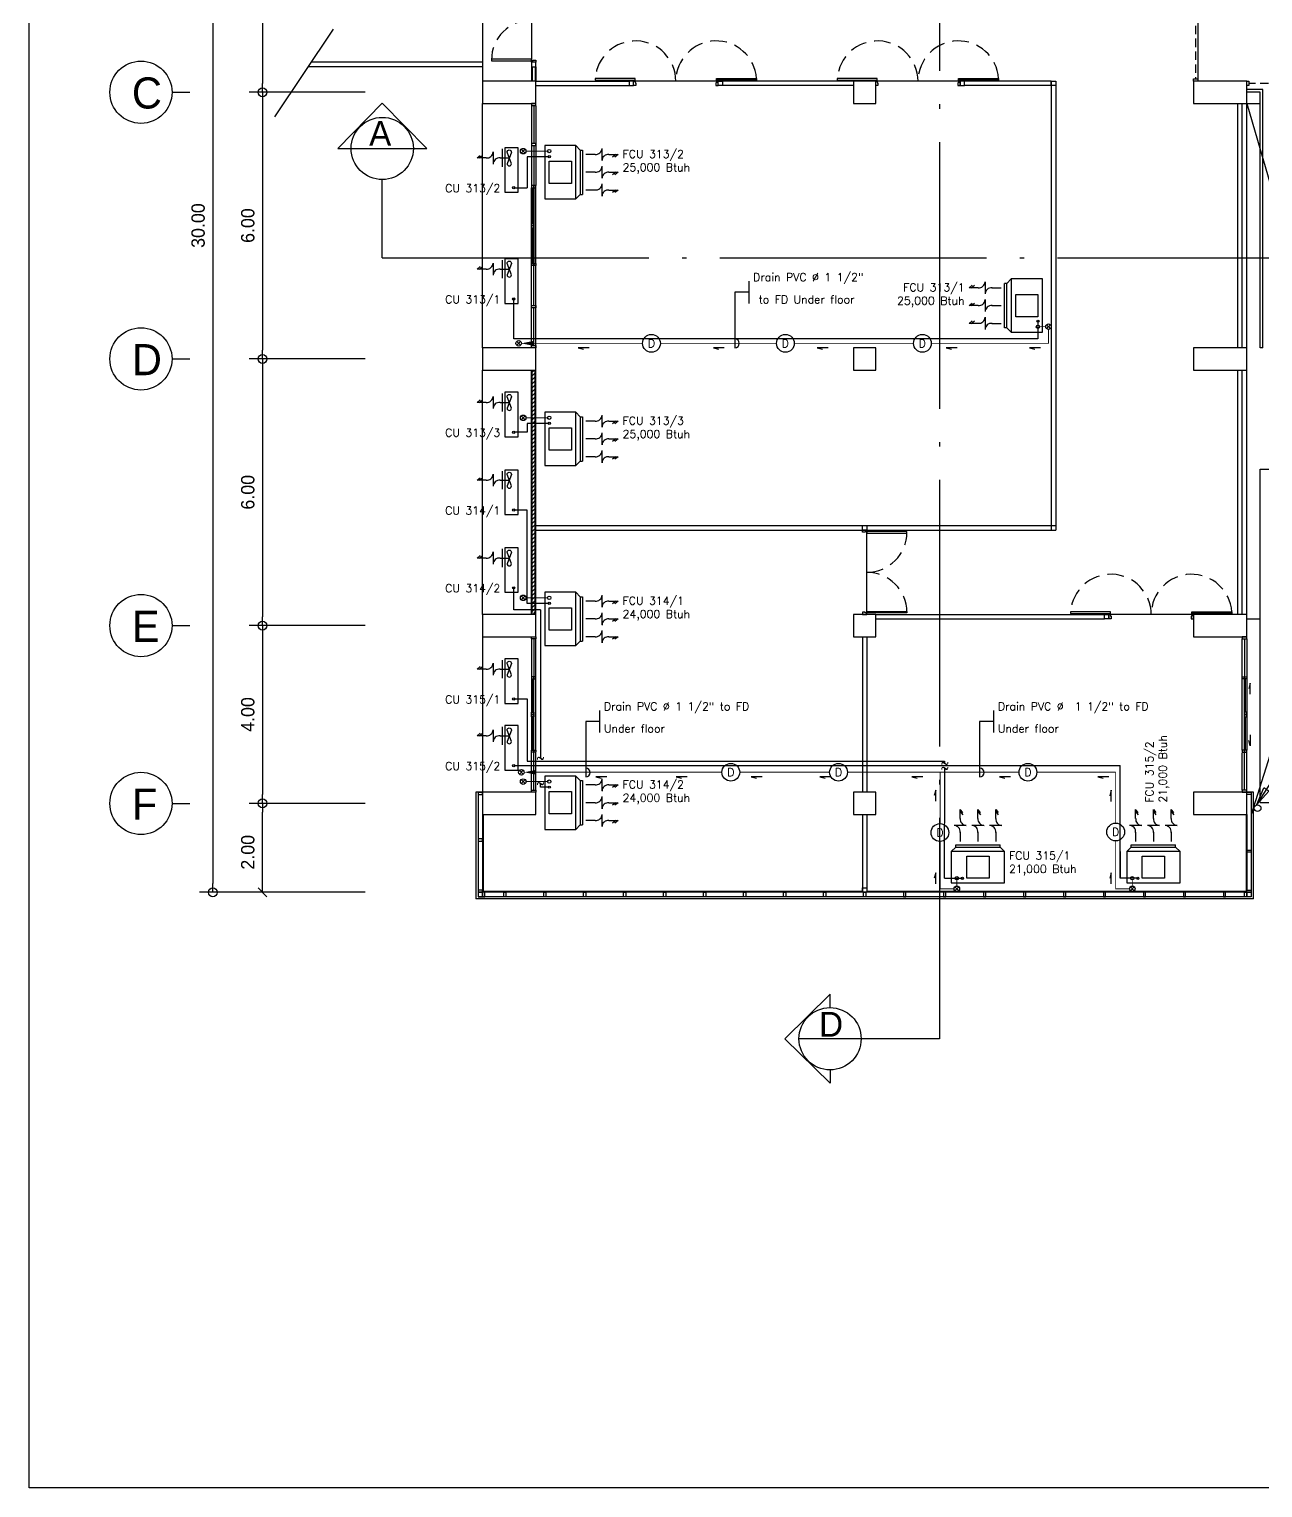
# Model space of a CAD drawing. Header units: millimetres. Extents: x -398 to 816, y -1 to 208.
# Drawn here: x 374.11 to 401.88, y 0 to 32.82 of the extents above; entities that cross this region are included whole.
import ezdxf
from ezdxf.enums import TextEntityAlignment as Align

# ---------------------------------------------------------------- set-up
doc = ezdxf.new("R2010")
doc.units = ezdxf.units.MM
for name, pattern in [('ACAD_ISO04W100', [30, 24, -3, 0, -3]), ('DASHED', [0.75, 0.5, -0.25]), ('HIDDEN', [9.525, 6.35, -3.175])]:
    doc.linetypes.add(name, pattern=pattern)
for name, color, linetype in [('AA_Column', 5, 'Continuous'), ('AA_Dim', 6, 'Continuous'), ('AA_Dim2', 6, 'Continuous'), ('AA_Door', 3, 'Continuous'), ('AA_FD', 6, 'Continuous'), ('AA_Floor', 31, 'Continuous'), ('AA_Hatch', 8, 'Continuous'), ('AA_Wall', 1, 'Continuous'), ('AA_Window', 4, 'Continuous'), ('AC DRAIN', 240, 'Continuous'), ('AC EXF', 171, 'Continuous'), ('AC FCU', 221, 'Continuous'), ('AC LINE', 171, 'Continuous')]:
    doc.layers.add(name, color=color, linetype=linetype)
doc.styles.add('ROMANC', font='vit-s.shx')
doc.styles.add('Romand', font='romand.shx')
doc.styles.add('Romans', font='romans.shx')
doc.styles.get("Standard").update_dxf_attribs({"font": 'vit-s.shx'})
doc.styles.add('style2', font='vit-s.shx', dxfattribs={"height": 3.2})
doc.dimstyles.new('Copy(2) of AR-AR-200g', dxfattribs={"dimscale": 2, "dimtxt": 0.18, "dimasz": 0.2, "dimexe": 0.1, "dimexo": 0.1, "dimgap": 0.1, "dimtad": 1, "dimzin": 2, "dimdsep": 46, "dimlunit": 6, "dimtxsty": 'ROMANC', "dimblk1": 'CLOSEDBLANK', "dimblk2": 'CLOSEDBLANK', "dimsah": 1, "dimcen": 0.2, "dimclrd": 8, "dimclre": 8, "dimclrt": 2, "dimadec": 0, "dimazin": 0, "dimtfac": 1, "dimtmove": 0, "dimatfit": 3, "dimldrblk": 'CLOSEDBLANK', "dimfxl": 0, "dimtolj": 1, "dimtzin": 0, "dimarcsym": 0})
doc.dimstyles.new('overall', dxfattribs={"dimtxt": 0.25, "dimasz": 0.15, "dimexe": 0.3, "dimexo": 0.3, "dimgap": 0.18, "dimtad": 1, "dimzin": 0, "dimdsep": 46, "dimtxsty": 'Standard', "dimblk": 'ORIGIN', "dimcen": 0.015, "dimclrd": 256, "dimclre": 256, "dimclrt": 2, "dimadec": 0, "dimazin": 0, "dimtfac": 1, "dimtofl": 0, "dimtmove": 0, "dimatfit": 3, "dimldrblk": 'OPEN90', "dimfxl": 0, "dimtolj": 1, "dimtzin": 0, "dimarcsym": 0})

# ---------------------------------------------------------------- blocks, each defined once
blk = doc.blocks.new('_ClosedBlank')
at = {"color": 0, "linetype": 'ByBlock', "lineweight": -2}
for p, q in [((-1, 0.167), (0, 0)), ((-1, 0.167), (-1, -0.167)), ((0, 0), (-1, -0.167))]:
    blk.add_line(p, q, dxfattribs=at)
blk = doc.blocks.new('AC')
at = {"layer": 'AC FCU', "color": 8}
for p, q in [((-0.4, 1.651), (-0.342, 1.578)), ((-0.4, 1.444), (-0.4, 1.651)), ((0, 1.444), (0, 1.651)), ((0, 1.651), (0.058, 1.578)), ((0.4, 1.651), (0.458, 1.578)), ((0.4, 1.444), (0.4, 1.651)), ((-0.4, 1.601), (-0.342, 1.528)), ((0, 1.601), (0.058, 1.528)), ((0.4, 1.601), (0.458, 1.528)), ((-0.264, 1.289), (-0.536, 1.289)), ((-0.4, 1.134), (-0.4, 0.926)), ((0.136, 1.289), (-0.136, 1.289)), ((0, 1.134), (0, 0.926)), ((0.536, 1.289), (0.264, 1.289)), ((0.4, 1.134), (0.4, 0.926))]:
    blk.add_line(p, q, dxfattribs=at)
at = {"layer": 'AC FCU'}
for p, q in [((-0.5, 0.8), (-0.6, 0.7)), ((-0.5, 0.8), (-0.5, 0.85)), ((-0.5, 0.85), (0.5, 0.85)), ((-0.5, 0.8), (0.5, 0.8)), ((0.5, 0.8), (0.5, 0.85)), ((0.5, 0.8), (0.6, 0.7))]:
    blk.add_line(p, q, dxfattribs=at)
blk.add_lwpolyline([(-0.6, 0), (0.6, 0), (0.6, 0.7), (-0.6, 0.7)], close=True, dxfattribs=at)
at = {"layer": 'AC FCU', "color": 8}
blk.add_lwpolyline([(-0.25, 0.1), (-0.25, 0.6), (0.25, 0.6), (0.25, 0.1)], close=True, dxfattribs=at)
at = {"layer": 'AC FCU'}
blk.add_circle((-0.35, 0.1), 0.025, dxfattribs=at)
at = {"layer": 'AC FCU', "color": 8}
for centre, start, end in [((-0.26, 1.429), 173.9498, 268.5513), ((0.14, 1.429), 173.9498, 268.5513), ((0.54, 1.429), 173.9498, 268.5513), ((-0.54, 1.148), 353.9498, 88.5513), ((-0.14, 1.148), 353.9498, 88.5513), ((0.26, 1.148), 353.9498, 88.5513)]:
    blk.add_arc(centre, 0.14, start, end, dxfattribs=at)
blk = doc.blocks.new('ACC1')
at = {"layer": 'AC FCU', "color": 8}
for p, q in [((-0.562, 0.407), (-0.562, 0.134)), ((-0.36, 0.474), (-0.36, 0.067)), ((-0.925, 0.27), (-0.852, 0.328)), ((-0.718, 0.27), (-0.925, 0.27)), ((-0.875, 0.27), (-0.802, 0.328)), ((-0.407, 0.27), (-0.2, 0.27))]:
    blk.add_line(p, q, dxfattribs=at)
at = {"layer": 'AC FCU'}
for p, q in [((0, 0.5), (-0.3, 0.5)), ((-0.3, 0.5), (-0.3, -0.5)), ((0, -0.5), (0, 0.5)), ((-0.3, -0.5), (0, -0.5))]:
    blk.add_line(p, q, dxfattribs=at)
blk.add_lwpolyline([(-0.25, 0.4, -1), (-0.15, 0.4), (-0.25, 0.141, 1), (-0.15, 0.141), (-0.25, 0.4)], format="xyb", dxfattribs=at)
blk.add_circle((-0.1, -0.4), 0.025, dxfattribs=at)
at = {"layer": 'AC FCU', "color": 8}
for centre, start, end in [((-0.703, 0.41), 263.9498, 358.5513), ((-0.422, 0.131), 83.9498, 178.5513)]:
    blk.add_arc(centre, 0.14, start, end, dxfattribs=at)
blk = doc.blocks.new('DOWN')
at = {"layer": 'AC DRAIN'}
for p, q in [((-0.044, -0.044), (0.044, 0.044)), ((0.044, -0.044), (-0.044, 0.044))]:
    blk.add_line(p, q, dxfattribs=at)
blk.add_circle((0, 0), 0.0625, dxfattribs=at)
blk = doc.blocks.new('POINT_Drain')
at = {"layer": 'Defpoints'}
blk.add_circle((0, 0), 0.2, dxfattribs=at)
at = {"layer": 'AC DRAIN', "insert": (0, 0), "char_height": 0.18, "width": 0.25231, "attachment_point": 5, "style": 'Romans'}
blk.add_mtext('D', dxfattribs=at)
blk = doc.blocks.new('_Origin')
at = {"layer": 'AA_Dim2', "color": 0, "lineweight": -2}
blk.add_line((0, 0), (-1, 0), dxfattribs=at)
blk.add_circle((0, 0), 0.5, dxfattribs=at)
blk = doc.blocks.new('*D151')
at = {"layer": 'AA_Dim', "color": 9, "lineweight": -2}
for p, q in [((381.675, 37.399), (379.062, 37.399)), ((379.362, 37.199), (379.362, 31.599)), ((381.675, 31.399), (379.062, 31.399))]:
    blk.add_line(p, q, dxfattribs=at)
at = {"layer": 'Defpoints', "color": 0}
for p in [(381.975, 37.399), (379.362, 31.399), (381.975, 31.399)]:
    blk.add_point(p, dxfattribs=at)
at = {"layer": 'AA_Dim', "color": 9, "lineweight": -2, "xscale": 0.2, "yscale": 0.2, "zscale": 0.2}
for p, rotation in [((379.362, 37.399), 90), ((379.362, 31.399), 270)]:
    blk.add_blockref('_Origin', p, dxfattribs=dict(at, rotation=rotation))
at = {"layer": 'AA_Dim', "color": 2, "insert": (379.032, 34.399), "char_height": 0.3, "attachment_point": 5, "rotation": 90}
blk.add_mtext('\\A1;6.00', dxfattribs=at)
blk = doc.blocks.new('_Open90')
at = {"layer": 'AA_Dim2', "color": 0, "lineweight": -2}
for p, q in [((0, 0), (-1, 0)), ((-0.5, 0.5), (0, 0)), ((0, 0), (-0.5, -0.5))]:
    blk.add_line(p, q, dxfattribs=at)
blk = doc.blocks.new('*D144')
at = {"layer": 'AA_Dim', "color": 9, "lineweight": -2}
for p, q in [((381.675, 19.399), (379.062, 19.399)), ((379.362, 19.199), (379.362, 15.599)), ((381.675, 15.399), (379.062, 15.399))]:
    blk.add_line(p, q, dxfattribs=at)
at = {"layer": 'Defpoints', "color": 0}
for p in [(381.975, 19.399), (379.362, 15.399), (381.975, 15.399)]:
    blk.add_point(p, dxfattribs=at)
at = {"layer": 'AA_Dim', "color": 9, "lineweight": -2, "xscale": 0.2, "yscale": 0.2, "zscale": 0.2}
for p, rotation in [((379.362, 19.399), 90), ((379.362, 15.399), 270)]:
    blk.add_blockref('_Origin', p, dxfattribs=dict(at, rotation=rotation))
at = {"layer": 'AA_Dim', "color": 2, "insert": (379.032, 17.399), "char_height": 0.3, "attachment_point": 5, "rotation": 90}
blk.add_mtext('\\A1;4.00', dxfattribs=at)
blk = doc.blocks.new('*D145')
at = {"layer": 'AA_Dim', "color": 9, "lineweight": -2}
for p, q in [((381.675, 25.399), (379.062, 25.399)), ((379.362, 25.199), (379.362, 19.599)), ((381.675, 19.399), (379.062, 19.399))]:
    blk.add_line(p, q, dxfattribs=at)
at = {"layer": 'Defpoints', "color": 0}
for p in [(381.975, 25.399), (379.362, 19.399), (381.975, 19.399)]:
    blk.add_point(p, dxfattribs=at)
at = {"layer": 'AA_Dim', "color": 9, "lineweight": -2, "xscale": 0.2, "yscale": 0.2, "zscale": 0.2}
for p, rotation in [((379.362, 25.399), 90), ((379.362, 19.399), 270)]:
    blk.add_blockref('_Origin', p, dxfattribs=dict(at, rotation=rotation))
at = {"layer": 'AA_Dim', "color": 2, "insert": (379.032, 22.399), "char_height": 0.3, "attachment_point": 5, "rotation": 90}
blk.add_mtext('\\A1;6.00', dxfattribs=at)
blk = doc.blocks.new('_Oblique')
at = {"color": 0, "linetype": 'ByBlock', "lineweight": -2}
blk.add_line((-0.5, -0.5), (0.5, 0.5), dxfattribs=at)
blk = doc.blocks.new('*D146')
at = {"layer": 'AA_Dim', "color": 9, "lineweight": -2}
for p, q in [((381.675, 15.399), (379.062, 15.399)), ((379.362, 13.399), (379.362, 15.199)), ((381.675, 13.399), (379.062, 13.399))]:
    blk.add_line(p, q, dxfattribs=at)
at = {"layer": 'Defpoints', "color": 0}
for p in [(379.362, 15.399), (381.975, 15.399), (381.975, 13.399)]:
    blk.add_point(p, dxfattribs=at)
at = {"layer": 'AA_Dim', "color": 9, "lineweight": -2, "xscale": 0.2, "yscale": 0.2, "zscale": 0.2}
for name, p, rotation in [('_Origin', (379.362, 15.399), 90), ('_Oblique', (379.362, 13.399), 270)]:
    blk.add_blockref(name, p, dxfattribs=dict(at, rotation=rotation))
at = {"layer": 'AA_Dim', "color": 2, "insert": (379.032, 14.299), "char_height": 0.3, "attachment_point": 5, "rotation": 90}
blk.add_mtext('\\A1;2.00', dxfattribs=at)
blk = doc.blocks.new('*D147')
at = {"layer": 'AA_Dim', "color": 9, "lineweight": -2}
for p, q in [((381.675, 31.399), (379.062, 31.399)), ((379.362, 31.199), (379.362, 25.599)), ((381.675, 25.399), (379.062, 25.399))]:
    blk.add_line(p, q, dxfattribs=at)
at = {"layer": 'Defpoints', "color": 0}
for p in [(381.975, 31.399), (379.362, 25.399), (381.975, 25.399)]:
    blk.add_point(p, dxfattribs=at)
at = {"layer": 'AA_Dim', "color": 9, "lineweight": -2, "xscale": 0.2, "yscale": 0.2, "zscale": 0.2}
for p, rotation in [((379.362, 31.399), 90), ((379.362, 25.399), 270)]:
    blk.add_blockref('_Origin', p, dxfattribs=dict(at, rotation=rotation))
at = {"layer": 'AA_Dim', "color": 2, "insert": (379.032, 28.399), "char_height": 0.3, "attachment_point": 5, "rotation": 90}
blk.add_mtext('\\A1;6.00', dxfattribs=at)
blk = doc.blocks.new('*D148')
at = {"layer": 'AA_Dim', "color": 9, "lineweight": -2}
for p, q in [((381.675, 43.399), (377.944, 43.399)), ((378.244, 43.199), (378.244, 13.599)), ((381.675, 13.399), (377.944, 13.399))]:
    blk.add_line(p, q, dxfattribs=at)
at = {"layer": 'Defpoints', "color": 0}
for p in [(381.975, 43.399), (378.244, 13.399), (381.975, 13.399)]:
    blk.add_point(p, dxfattribs=at)
at = {"layer": 'AA_Dim', "color": 9, "lineweight": -2, "xscale": 0.2, "yscale": 0.2, "zscale": 0.2}
for p, rotation in [((378.244, 43.399), 90), ((378.244, 13.399), 270)]:
    blk.add_blockref('_Origin', p, dxfattribs=dict(at, rotation=rotation))
at = {"layer": 'AA_Dim', "color": 2, "insert": (377.914, 28.399), "char_height": 0.3, "attachment_point": 5, "rotation": 90}
blk.add_mtext('\\A1;30.00', dxfattribs=at)

msp = doc.modelspace()

# ---------------------------------------------------------------- hatches: boundary and pattern name
at = {"layer": 'AA_Hatch'}
h = msp.add_hatch(dxfattribs=at)
h.set_pattern_fill('ANSI31', color=9, scale=0.02, style=0)
h.set_pattern_definition([(45, (-498.769, -475.90679), (-0.0449012806, 0.0449012806), [])])
h.paths.add_polyline_path([(385.501, 25.149), (385.431, 25.149), (385.431, 19.649), (385.501, 19.649)])

# ---------------------------------------------------------------- linework, layer by layer
at = {"layer": 'AA_Column', "color": 9}
for points in [[(384.316, 31.649), (384.316, 31.149), (385.516, 31.149), (385.516, 31.649)], [(392.666, 31.149), (393.166, 31.149), (393.166, 31.649), (392.666, 31.649)], [(400.316, 31.649), (400.316, 31.149), (401.516, 31.149), (401.516, 31.649)], [(384.316, 25.649), (384.316, 25.149), (385.516, 25.149), (385.516, 25.649)], [(392.666, 25.149), (393.166, 25.149), (393.166, 25.649), (392.666, 25.649)], [(400.316, 25.649), (400.316, 25.149), (401.516, 25.149), (401.516, 25.649)], [(384.316, 19.649), (384.316, 19.149), (385.516, 19.149), (385.516, 19.649)], [(392.666, 19.149), (393.166, 19.149), (393.166, 19.649), (392.666, 19.649)], [(400.316, 19.649), (400.316, 19.149), (401.516, 19.149), (401.516, 19.649)], [(384.316, 15.649), (384.316, 15.149), (385.516, 15.149), (385.516, 15.649)], [(392.666, 15.149), (393.166, 15.149), (393.166, 15.649), (392.666, 15.649)], [(400.316, 15.649), (400.316, 15.149), (401.516, 15.149), (401.516, 15.649)]]:
    msp.add_lwpolyline(points, close=True, dxfattribs=at)
at = {"layer": 'AA_Dim', "color": 1}
for points in [[(377.326, 31.399), (377.724, 31.399)], [(377.326, 25.399), (377.724, 25.399)], [(377.326, 19.399), (377.724, 19.399)], [(377.326, 15.399), (377.724, 15.399)]]:
    msp.add_lwpolyline(points, dxfattribs=at)
for centre in [(376.626, 31.399), (376.626, 25.399), (376.626, 19.399), (376.626, 15.399)]:
    msp.add_circle(centre, 0.7, dxfattribs=at)
at = {"layer": 'AA_Door', "color": 9, "linetype": 'HIDDEN', "ltscale": 0.03}
for p, q in [((400.366, 34.349), (400.366, 31.699)), ((404.041, 31.599), (401.566, 31.599))]:
    msp.add_line(p, q, dxfattribs=at)
at = {"layer": 'AA_Door', "color": 9}
for p, q in [((401.879, 31.461), (401.516, 31.461)), ((401.816, 31.399), (401.516, 31.399))]:
    msp.add_line(p, q, dxfattribs=at)
for points in [[(385.416, 32.144), (384.516, 32.144), (384.516, 32.109), (385.416, 32.109)], [(387.751, 31.709), (386.851, 31.709), (386.851, 31.674), (387.751, 31.674)], [(389.581, 31.709), (390.481, 31.709), (390.481, 31.674), (389.581, 31.674)], [(393.201, 31.709), (392.301, 31.709), (392.301, 31.674), (393.201, 31.674)], [(395.031, 31.709), (395.931, 31.709), (395.931, 31.674), (395.031, 31.674)], [(400.316, 31.649), (400.316, 31.699), (400.416, 31.699), (400.416, 31.649)], [(392.966, 21.479), (393.866, 21.479), (393.866, 21.514), (392.966, 21.514)], [(392.966, 19.719), (393.866, 19.719), (393.866, 19.684), (392.966, 19.684)], [(398.451, 19.709), (397.551, 19.709), (397.551, 19.674), (398.451, 19.674)], [(400.281, 19.709), (401.181, 19.709), (401.181, 19.674), (400.281, 19.674)]]:
    msp.add_lwpolyline(points, close=True, dxfattribs=at)
for points in [[(385.516, 32.074), (385.416, 32.074), (385.416, 32.109), (385.451, 32.109), (385.451, 32.124), (385.516, 32.124), (385.516, 32.074)], [(387.716, 31.549), (387.716, 31.649), (387.751, 31.649), (387.751, 31.614), (387.766, 31.614), (387.766, 31.549), (387.716, 31.549)], [(389.616, 31.549), (389.616, 31.649), (389.581, 31.649), (389.581, 31.614), (389.566, 31.614), (389.566, 31.549), (389.616, 31.549)], [(393.166, 31.549), (393.166, 31.649), (393.201, 31.649), (393.201, 31.614), (393.216, 31.614), (393.216, 31.549), (393.166, 31.549)], [(395.066, 31.549), (395.066, 31.649), (395.031, 31.649), (395.031, 31.614), (395.016, 31.614), (395.016, 31.549), (395.066, 31.549)], [(392.866, 21.549), (392.966, 21.549), (392.966, 21.514), (392.931, 21.514), (392.931, 21.499), (392.866, 21.499), (392.866, 21.549)], [(392.866, 19.649), (392.966, 19.649), (392.966, 19.684), (392.931, 19.684), (392.931, 19.699), (392.866, 19.699), (392.866, 19.649)], [(398.416, 19.549), (398.416, 19.649), (398.451, 19.649), (398.451, 19.614), (398.466, 19.614), (398.466, 19.549), (398.416, 19.549)], [(400.316, 19.549), (400.316, 19.649), (400.281, 19.649), (400.281, 19.614), (400.266, 19.614), (400.266, 19.549), (400.316, 19.549)]]:
    msp.add_lwpolyline(points, dxfattribs=at)
at = {"layer": 'AA_Door', "color": 9, "linetype": 'DASHED', "ltscale": 0.75}
for centre, radius, start, end in [((385.418, 32.122), 0.902, 90.1103, 179.8915), ((387.758, 31.644), 0.909, 0.2912, 175.9239), ((389.575, 31.644), 0.909, 4.0761, 179.7088), ((393.208, 31.644), 0.909, 0.2912, 175.9239), ((395.025, 31.644), 0.909, 4.0761, 179.7088), ((392.965, 21.501), 0.902, 270.1103, 359.8915), ((392.965, 19.697), 0.902, 0.1085, 89.8915), ((398.458, 19.644), 0.909, 0.2912, 175.9239), ((400.275, 19.644), 0.909, 4.0761, 179.7088)]:
    msp.add_arc(centre, radius, start, end, dxfattribs=at)
at = {"layer": 'AA_FD', "color": 6}
msp.add_circle((401.761, 15.292), 0.075, dxfattribs=at)
at = {"layer": 'AA_Floor', "color": 9}
for p, q in [((384.316, 37.149), (384.316, 31.649)), ((400.416, 34.349), (400.416, 31.699)), ((385.416, 33.974), (385.416, 32.074)), ((389.616, 31.649), (387.716, 31.649)), ((395.066, 31.649), (393.166, 31.649)), ((384.316, 25.649), (384.316, 31.149)), ((401.516, 25.649), (401.516, 31.149)), ((401.516, 31.149), (401.816, 31.149)), ((401.516, 31.149), (406.166, 15.149)), ((406.666, 31.149), (401.616, 15.149)), ((384.316, 19.649), (384.316, 25.149)), ((401.516, 19.649), (401.516, 25.149)), ((401.816, 22.919), (404.316, 22.919)), ((401.816, 15.419), (401.816, 22.919)), ((392.966, 19.649), (392.966, 21.539)), ((400.316, 19.649), (398.416, 19.649)), ((401.516, 19.549), (401.816, 19.549)), ((384.316, 19.149), (384.316, 15.649)), ((401.816, 15.419), (404.316, 15.419))]:
    msp.add_line(p, q, dxfattribs=at)
at = {"layer": 'AA_Hatch', "color": 9}
for p, q in [((387.751, 31.649), (387.751, 31.674)), ((389.581, 31.649), (389.581, 31.674)), ((393.201, 31.649), (393.201, 31.674)), ((395.031, 31.649), (395.031, 31.674)), ((398.451, 19.649), (398.451, 19.674)), ((400.281, 19.649), (400.281, 19.674))]:
    msp.add_line(p, q, dxfattribs=at)
at = {"layer": 'AA_Wall', "color": 9}
for p, q in [((379.638, 30.844), (380.962, 32.818)), ((384.316, 31.974), (380.396, 31.974)), ((384.316, 32.074), (380.463, 32.074)), ((385.416, 31.974), (385.416, 31.649)), ((385.431, 31.974), (385.431, 31.649)), ((385.501, 31.974), (385.501, 31.649)), ((385.516, 31.974), (385.516, 31.649)), ((385.516, 31.649), (387.616, 31.649)), ((385.516, 31.549), (387.616, 31.549)), ((392.666, 31.649), (389.716, 31.649)), ((392.666, 31.549), (389.716, 31.549)), ((397.116, 31.649), (395.166, 31.649)), ((397.116, 31.549), (395.166, 31.549)), ((397.116, 31.649), (397.116, 21.549)), ((397.216, 31.649), (397.216, 21.549)), ((401.816, 25.649), (401.816, 31.399)), ((401.879, 25.649), (401.879, 31.461)), ((401.316, 25.649), (401.316, 31.149)), ((401.416, 25.649), (401.416, 31.149)), ((401.879, 25.649), (401.816, 25.649)), ((385.416, 19.649), (385.416, 25.149)), ((385.431, 19.649), (385.431, 25.149)), ((385.501, 19.649), (385.501, 25.149)), ((385.516, 19.649), (385.516, 25.149)), ((401.316, 19.649), (401.316, 25.149)), ((401.416, 19.649), (401.416, 25.149)), ((385.516, 21.649), (397.216, 21.649)), ((385.516, 21.549), (397.216, 21.549)), ((393.166, 19.649), (398.316, 19.649)), ((393.166, 19.549), (398.316, 19.549)), ((392.866, 19.149), (392.866, 15.649)), ((392.966, 19.149), (392.966, 15.649)), ((384.216, 15.649), (384.166, 15.649)), ((384.166, 15.649), (384.166, 13.249)), ((384.216, 15.649), (384.316, 15.649)), ((384.216, 15.649), (384.216, 13.399)), ((401.616, 15.649), (401.516, 15.649)), ((401.666, 15.649), (401.616, 15.649)), ((401.616, 15.649), (401.616, 13.399)), ((401.666, 13.249), (401.666, 15.649)), ((384.316, 15.149), (384.316, 13.399)), ((384.331, 15.149), (384.331, 13.414)), ((392.866, 15.149), (392.866, 13.399)), ((392.966, 15.149), (392.966, 13.399)), ((401.501, 15.149), (401.501, 13.414)), ((401.516, 15.149), (401.516, 13.449)), ((401.666, 13.249), (384.166, 13.249)), ((401.516, 13.299), (384.216, 13.299)), ((401.466, 13.399), (384.316, 13.399)), ((392.866, 13.414), (384.331, 13.414)), ((401.501, 13.414), (392.966, 13.414))]:
    msp.add_line(p, q, dxfattribs=at)
for points in [[(385.416, 32.074), (385.416, 31.974), (385.516, 31.974), (385.516, 32.074)], [(387.716, 31.649), (387.616, 31.649), (387.616, 31.549), (387.716, 31.549)], [(389.616, 31.649), (389.716, 31.649), (389.716, 31.549), (389.616, 31.549)], [(395.166, 31.649), (395.066, 31.649), (395.066, 31.549), (395.166, 31.549)], [(397.116, 31.649), (397.216, 31.649), (397.216, 31.549), (397.116, 31.549)], [(401.516, 31.649), (401.566, 31.649), (401.566, 31.549), (401.516, 31.549)], [(385.416, 31.149), (385.416, 31.099), (385.516, 31.099), (385.516, 31.149)], [(385.416, 25.649), (385.416, 25.699), (385.516, 25.699), (385.516, 25.649)], [(392.866, 21.649), (392.966, 21.649), (392.966, 21.549), (392.866, 21.549)], [(398.316, 19.649), (398.416, 19.649), (398.416, 19.549), (398.316, 19.549)], [(384.316, 15.599), (384.316, 15.649), (384.216, 15.649), (384.216, 15.599)], [(401.516, 15.599), (401.516, 15.649), (401.616, 15.649), (401.616, 15.599)], [(384.316, 14.549), (384.316, 14.599), (384.216, 14.599), (384.216, 14.549)], [(401.516, 14.299), (401.516, 14.349), (401.616, 14.349), (401.616, 14.299)], [(392.866, 13.499), (392.966, 13.499), (392.966, 13.399), (392.866, 13.399)], [(384.316, 13.399), (384.316, 13.449), (384.216, 13.449), (384.216, 13.399)], [(384.216, 13.299), (384.316, 13.299), (384.316, 13.399), (384.216, 13.399)], [(384.366, 13.399), (384.316, 13.399), (384.316, 13.299), (384.366, 13.299)], [(384.791, 13.399), (384.841, 13.399), (384.841, 13.299), (384.791, 13.299)], [(385.691, 13.399), (385.741, 13.399), (385.741, 13.299), (385.691, 13.299)], [(386.591, 13.399), (386.641, 13.399), (386.641, 13.299), (386.591, 13.299)], [(387.491, 13.399), (387.541, 13.399), (387.541, 13.299), (387.491, 13.299)], [(388.391, 13.399), (388.441, 13.399), (388.441, 13.299), (388.391, 13.299)], [(389.291, 13.399), (389.341, 13.399), (389.341, 13.299), (389.291, 13.299)], [(390.191, 13.399), (390.241, 13.399), (390.241, 13.299), (390.191, 13.299)], [(391.091, 13.399), (391.141, 13.399), (391.141, 13.299), (391.091, 13.299)], [(391.991, 13.399), (392.041, 13.399), (392.041, 13.299), (391.991, 13.299)], [(392.891, 13.399), (392.941, 13.399), (392.941, 13.299), (392.891, 13.299)], [(393.841, 13.399), (393.791, 13.399), (393.791, 13.299), (393.841, 13.299)], [(394.741, 13.399), (394.691, 13.399), (394.691, 13.299), (394.741, 13.299)], [(395.641, 13.399), (395.591, 13.399), (395.591, 13.299), (395.641, 13.299)], [(396.541, 13.399), (396.491, 13.399), (396.491, 13.299), (396.541, 13.299)], [(397.441, 13.399), (397.391, 13.399), (397.391, 13.299), (397.441, 13.299)], [(398.341, 13.399), (398.291, 13.399), (398.291, 13.299), (398.341, 13.299)], [(399.241, 13.399), (399.191, 13.399), (399.191, 13.299), (399.241, 13.299)], [(400.141, 13.399), (400.091, 13.399), (400.091, 13.299), (400.141, 13.299)], [(401.041, 13.399), (400.991, 13.399), (400.991, 13.299), (401.041, 13.299)], [(401.466, 13.399), (401.516, 13.399), (401.516, 13.299), (401.466, 13.299)], [(401.516, 13.399), (401.516, 13.449), (401.616, 13.449), (401.616, 13.399)], [(401.616, 13.299), (401.516, 13.299), (401.516, 13.399), (401.616, 13.399)]]:
    msp.add_lwpolyline(points, close=True, dxfattribs=at)
at = {"layer": 'AA_Window', "color": 9}
for p, q in [((385.416, 31.094), (385.416, 29.299)), ((385.466, 31.094), (385.466, 30.249)), ((385.516, 31.094), (385.516, 29.299)), ((385.466, 30.199), (385.466, 29.299)), ((385.416, 27.549), (385.416, 29.249)), ((385.441, 29.249), (385.441, 28.449)), ((385.466, 29.249), (385.466, 28.424)), ((385.516, 27.549), (385.516, 29.249)), ((385.416, 28.399), (385.466, 28.399)), ((385.441, 28.349), (385.441, 27.549)), ((385.466, 28.424), (385.466, 27.549)), ((385.416, 25.649), (385.416, 27.499)), ((385.466, 26.599), (385.466, 27.499)), ((385.516, 25.649), (385.516, 27.499)), ((385.466, 25.699), (385.466, 26.549)), ((385.416, 19.099), (385.416, 18.249)), ((385.466, 19.099), (385.466, 18.249)), ((385.516, 18.249), (385.516, 19.099)), ((401.416, 18.249), (401.416, 19.099)), ((401.466, 19.099), (401.466, 18.249)), ((401.516, 19.099), (401.516, 18.249)), ((385.416, 18.199), (385.416, 16.599)), ((385.441, 17.449), (385.441, 18.199)), ((385.466, 17.374), (385.466, 18.199)), ((385.516, 16.599), (385.516, 18.199)), ((401.416, 16.599), (401.416, 18.199)), ((401.466, 17.374), (401.466, 18.199)), ((401.491, 17.449), (401.491, 18.199)), ((401.516, 18.199), (401.516, 16.599)), ((401.597, 18.106), (401.565, 17.985)), ((401.597, 17.858), (401.597, 18.106)), ((385.416, 17.399), (385.466, 17.399)), ((401.516, 17.399), (401.466, 17.399)), ((385.441, 16.599), (385.441, 17.349)), ((385.466, 16.599), (385.466, 17.374)), ((401.466, 16.599), (401.466, 17.374)), ((401.491, 16.599), (401.491, 17.349)), ((401.597, 16.692), (401.565, 16.813)), ((401.597, 16.94), (401.597, 16.692)), ((385.416, 15.699), (385.416, 16.549)), ((385.466, 15.699), (385.466, 16.549)), ((385.516, 15.699), (385.516, 16.536)), ((401.416, 15.699), (401.416, 16.536)), ((401.466, 15.699), (401.466, 16.549)), ((401.516, 15.699), (401.516, 16.549))]:
    msp.add_line(p, q, dxfattribs=at)
for points in [[(385.516, 30.249), (385.416, 30.249), (385.416, 30.199), (385.516, 30.199)], [(385.466, 29.299), (385.416, 29.299), (385.416, 29.249), (385.466, 29.249)], [(385.516, 29.299), (385.466, 29.299), (385.466, 29.249), (385.516, 29.249)], [(385.466, 28.449), (385.416, 28.449), (385.416, 28.399), (385.466, 28.399)], [(385.466, 28.399), (385.416, 28.399), (385.416, 28.349), (385.466, 28.349)], [(385.466, 27.499), (385.416, 27.499), (385.416, 27.549), (385.466, 27.549)], [(385.516, 27.499), (385.466, 27.499), (385.466, 27.549), (385.516, 27.549)], [(385.516, 26.549), (385.416, 26.549), (385.416, 26.599), (385.516, 26.599)], [(385.516, 19.099), (385.416, 19.099), (385.416, 19.149), (385.516, 19.149)], [(401.416, 19.099), (401.516, 19.099), (401.516, 19.149), (401.416, 19.149)], [(385.466, 18.249), (385.416, 18.249), (385.416, 18.199), (385.466, 18.199)], [(385.516, 18.249), (385.466, 18.249), (385.466, 18.199), (385.516, 18.199)], [(401.416, 18.249), (401.466, 18.249), (401.466, 18.199), (401.416, 18.199)], [(401.466, 18.249), (401.516, 18.249), (401.516, 18.199), (401.466, 18.199)], [(385.466, 17.399), (385.416, 17.399), (385.416, 17.449), (385.466, 17.449)], [(385.466, 17.349), (385.416, 17.349), (385.416, 17.399), (385.466, 17.399)], [(401.466, 17.399), (401.516, 17.399), (401.516, 17.449), (401.466, 17.449)], [(401.466, 17.349), (401.516, 17.349), (401.516, 17.399), (401.466, 17.399)], [(385.466, 16.549), (385.416, 16.549), (385.416, 16.599), (385.466, 16.599)], [(385.516, 16.549), (385.466, 16.549), (385.466, 16.599), (385.516, 16.599)], [(401.416, 16.549), (401.466, 16.549), (401.466, 16.599), (401.416, 16.599)], [(401.466, 16.549), (401.516, 16.549), (401.516, 16.599), (401.466, 16.599)], [(385.516, 15.649), (385.416, 15.649), (385.416, 15.699), (385.516, 15.699)], [(401.416, 15.649), (401.516, 15.649), (401.516, 15.699), (401.416, 15.699)]]:
    msp.add_lwpolyline(points, close=True, dxfattribs=at)
at = {"layer": 'AC DRAIN', "color": 2}
for p, q in [((390.306, 27.148), (390.306, 26.648)), ((390.306, 26.898), (389.995, 26.898)), ((389.995, 26.898), (389.995, 25.649)), ((386.948, 17.492), (386.948, 16.992)), ((395.815, 17.492), (395.815, 16.992)), ((386.948, 17.242), (386.637, 17.242)), ((386.637, 17.242), (386.637, 15.993)), ((395.815, 17.242), (395.504, 17.242)), ((395.504, 17.242), (395.504, 15.993))]:
    msp.add_line(p, q, dxfattribs=at)
at = {"layer": 'AC DRAIN', "color": 1}
for p, q in [((386.713, 25.649), (386.465, 25.649)), ((386.465, 25.649), (386.586, 25.617)), ((389.757, 25.649), (389.51, 25.649)), ((389.51, 25.649), (389.63, 25.617)), ((392.094, 25.649), (391.846, 25.649)), ((391.846, 25.649), (391.967, 25.617)), ((394.999, 25.649), (394.752, 25.649)), ((394.752, 25.649), (394.872, 25.617)), ((396.876, 25.649), (396.628, 25.649)), ((396.628, 25.649), (396.749, 25.617)), ((387.113, 15.999), (386.865, 15.999)), ((386.865, 15.999), (386.986, 15.967)), ((388.921, 15.999), (388.673, 15.999)), ((388.673, 15.999), (388.794, 15.967)), ((390.61, 15.999), (390.363, 15.999)), ((390.363, 15.999), (390.483, 15.967)), ((392.153, 15.999), (391.905, 15.999)), ((391.905, 15.999), (392.026, 15.967)), ((394.224, 15.999), (393.976, 15.999)), ((393.976, 15.999), (394.097, 15.967)), ((396.201, 15.999), (395.953, 15.999)), ((395.953, 15.999), (396.074, 15.967)), ((398.415, 15.999), (398.167, 15.999)), ((398.167, 15.999), (398.288, 15.967)), ((394.516, 15.693), (394.484, 15.573)), ((394.516, 15.446), (394.516, 15.693)), ((398.466, 15.693), (398.434, 15.572)), ((398.466, 15.445), (398.466, 15.693)), ((394.516, 13.839), (394.484, 13.719)), ((394.516, 13.592), (394.516, 13.839)), ((398.466, 13.839), (398.434, 13.718)), ((398.466, 13.591), (398.466, 13.839))]:
    msp.add_line(p, q, dxfattribs=at)
at = {"layer": 'AC DRAIN', "const_width": 0.02}
for points in [[(385.779, 30.074), (385.291, 30.074)], [(396.854, 26.124), (396.991, 26.124)], [(385.779, 24.074), (385.291, 24.074)], [(385.779, 20.024), (385.291, 20.024)], [(385.779, 15.889), (385.291, 15.889)], [(394.991, 13.676), (394.991, 13.539)], [(398.941, 13.676), (398.941, 13.539)]]:
    msp.add_lwpolyline(points, dxfattribs=at)
at = {"layer": 'AC DRAIN', "linetype": 'DASHED', "const_width": 0.02}
for points in [[(397.054, 26.061), (397.054, 25.749), (394.416, 25.749)], [(385.461, 25.749), (387.917, 25.749)], [(390.932, 25.749), (388.317, 25.749)], [(394.016, 25.749), (391.332, 25.749)], [(389.703, 16.099), (385.516, 16.099)], [(392.128, 16.099), (390.103, 16.099)], [(394.616, 16.099), (392.528, 16.099)], [(394.616, 14.943), (394.616, 16.099)], [(396.391, 16.099), (394.616, 16.099)], [(398.566, 16.099), (396.791, 16.099)], [(398.566, 14.956), (398.566, 16.099)], [(394.929, 13.476), (394.616, 13.476), (394.616, 14.543)], [(398.879, 13.476), (398.566, 13.476), (398.566, 14.556)]]:
    msp.add_lwpolyline(points, dxfattribs=at)
at = {"layer": 'AC DRAIN'}
for centre in [(385.816, 30.074), (396.816, 26.124), (385.816, 24.074), (385.816, 20.024), (385.816, 15.889), (394.991, 13.714), (398.941, 13.714)]:
    msp.add_circle(centre, 0.0375, dxfattribs=at)
at = {"layer": 'AC DRAIN', "color": 2}
for centre in [(389.995, 25.749), (386.637, 16.093), (395.504, 16.093)]:
    msp.add_arc(centre, 0.1, 270, 90, dxfattribs=at)
at = {"layer": 'AC DRAIN'}
for points in [[(385.461, 25.694), (385.191, 25.749), (385.461, 25.804)], [(385.522, 16.044), (385.252, 16.099), (385.522, 16.154)]]:
    msp.add_solid(points, dxfattribs=at)
at = {"layer": 'AC FCU', "color": 5, "linetype": 'ACAD_ISO04W100', "ltscale": 0.25}
for p, q in [((394.598, 45.477), (394.598, 10.104)), ((382.058, 27.673), (447.815, 27.673))]:
    msp.add_line(p, q, dxfattribs=at)
at = {"layer": 'AC FCU', "color": 5}
for p, q in [((382.058, 31.152), (381.058, 30.134)), ((382.058, 31.152), (383.058, 30.134)), ((381.058, 30.134), (383.058, 30.134)), ((382.058, 27.673), (382.058, 29.434)), ((391.118, 10.104), (392.137, 11.104)), ((392.137, 10.804), (392.137, 11.104)), ((391.118, 10.104), (392.137, 9.104)), ((394.598, 10.104), (391.437, 10.104)), ((392.137, 9.404), (392.137, 9.104))]:
    msp.add_line(p, q, dxfattribs=at)
at = {"layer": 'AC FCU', "color": 8}
msp.add_lwpolyline([(374.11, 56.078), (451.55, 56.078), (451.55, 0), (374.11, 0)], close=True, dxfattribs=at)
at = {"layer": 'AC FCU', "color": 5}
for centre in [(382.058, 30.134), (392.137, 10.104)]:
    msp.add_circle(centre, 0.7, dxfattribs=at)
at = {"layer": 'AC LINE'}
for p, q in [((385.816, 29.949), (385.316, 29.949)), ((385.316, 29.949), (385.316, 29.25)), ((385.016, 29.25), (385.316, 29.25)), ((385.016, 25.849), (385.016, 26.749)), ((396.816, 26.249), (396.816, 25.849)), ((396.816, 25.849), (385.016, 25.849)), ((385.316, 23.749), (385.016, 23.749)), ((385.816, 23.949), (385.316, 23.949)), ((385.316, 23.949), (385.316, 23.749)), ((385.316, 21.999), (385.016, 21.999)), ((385.316, 19.899), (385.316, 21.999)), ((385.016, 19.753), (385.016, 20.249)), ((385.616, 19.753), (385.016, 19.753)), ((385.816, 19.899), (385.316, 19.899)), ((385.616, 19.753), (385.616, 16.415)), ((385.616, 19.649), (385.616, 19.149)), ((385.016, 17.749), (385.316, 17.749)), ((385.316, 17.749), (385.316, 16.349)), ((385.016, 16.249), (398.666, 16.249)), ((385.316, 16.349), (394.716, 16.349)), ((394.716, 13.714), (394.718, 16.18)), ((394.718, 16.295), (394.718, 16.349)), ((398.666, 13.714), (398.666, 16.249)), ((385.616, 15.764), (385.616, 15.832)), ((385.816, 15.764), (385.616, 15.764)), ((398.666, 14.314), (398.666, 13.714)), ((394.716, 13.714), (395.116, 13.714)), ((399.066, 13.714), (398.666, 13.714))]:
    msp.add_line(p, q, dxfattribs=at)

# ---------------------------------------------------------------- block references
at = {"layer": 'AC DRAIN'}
for p, rotation in [((385.229, 30.074), 270), ((397.054, 26.124), 90), ((385.129, 25.749), 270), ((385.229, 24.074), 270), ((385.229, 20.024), 270), ((385.189, 16.099), 270), ((385.229, 15.889), 270)]:
    msp.add_blockref('DOWN', p, dxfattribs=dict(at, rotation=rotation))
at = {"layer": 'AC DRAIN', "color": 9}
for p in [(388.117, 25.749), (391.132, 25.749), (394.216, 25.749), (389.903, 16.099), (396.591, 16.099), (394.61, 14.743), (398.566, 14.756)]:
    msp.add_blockref('POINT_Drain', p, dxfattribs=at)
at = {"layer": 'AC DRAIN'}
for p in [(394.991, 13.476), (398.941, 13.476)]:
    msp.add_blockref('DOWN', p, dxfattribs=at)
at = {"layer": 'AC EXF', "color": 9}
msp.add_blockref('POINT_Drain', (392.328, 16.099), dxfattribs=at)
at = {"layer": 'AC FCU'}
for p, rotation in [((385.716, 29.599), 270), ((396.916, 26.599), 90), ((385.716, 23.599), 270), ((385.716, 19.549), 270), ((385.716, 15.414), 270)]:
    msp.add_blockref('AC', p, dxfattribs=dict(at, rotation=rotation))
for name, p in [('ACC1', (385.116, 29.65)), ('ACC1', (385.116, 27.149)), ('ACC1', (385.116, 24.149)), ('ACC1', (385.116, 22.399)), ('ACC1', (385.116, 20.649)), ('ACC1', (385.116, 18.149)), ('ACC1', (385.116, 16.649)), ('AC', (395.466, 13.614)), ('AC', (399.416, 13.614))]:
    msp.add_blockref(name, p, dxfattribs=at)

# ---------------------------------------------------------------- texts
at = {"layer": 'AA_Dim', "color": 3, "style": 'style2'}
for s, p in [('C', (376.422, 31.033)), ('D', (376.422, 25.033)), ('E', (376.422, 19.033)), ('F', (376.422, 15.033))]:
    msp.add_text(s, height=0.7, dxfattribs=at).set_placement(p)
at = {"layer": 'AC DRAIN', "color": 2, "style": 'Romans'}
for s, p in [('Drain PVC %%C 1 1/2"', (390.406, 27.148)), (' to FD Under floor', (390.406, 26.648)), ('Drain PVC %%C 1 1/2" to FD', (387.048, 17.492)), ('Drain PVC %%C  1 1/2" to FD', (395.915, 17.492)), ('Under floor', (387.048, 16.992)), ('Under floor', (395.915, 16.992))]:
    msp.add_text(s, height=0.18, dxfattribs=at).set_placement(p)
at = {"layer": 'AC FCU'}
for s, height, style, p in [('A', 0.56, 'style2', (381.762, 30.194)), ('FCU 313/2', 0.18, 'Romans', (387.468, 29.919)), ('25,000 Btuh', 0.18, 'Romans', (387.468, 29.619)), ('FCU 313/3', 0.18, 'Romans', (387.468, 23.919)), ('25,000 Btuh', 0.18, 'Romans', (387.468, 23.619)), ('FCU 314/1', 0.18, 'Romans', (387.468, 19.869)), ('24,000 Btuh', 0.18, 'Romans', (387.468, 19.569)), ('FCU 314/2', 0.18, 'Romans', (387.468, 15.734)), ('24,000 Btuh', 0.18, 'Romans', (387.468, 15.434)), ('FCU 315/1', 0.18, 'Romans', (396.166, 14.134)), ('21,000 Btuh', 0.18, 'Romans', (396.166, 13.834)), ('D', 0.56, 'style2', (391.89, 10.149))]:
    msp.add_text(s, height=height, dxfattribs=dict(at, style=style)).set_placement(p)
at = {"layer": 'AC FCU', "style": 'Romans'}
for s, p in [('CU 313/2', (384.716, 29.15)), ('FCU 313/1', (395.165, 26.919)), ('CU 313/1', (384.716, 26.649)), ('25,000 Btuh', (395.165, 26.619)), ('CU 313/3', (384.716, 23.649)), ('CU 314/1', (384.716, 21.899)), ('CU 314/2', (384.716, 20.149)), ('CU 315/1', (384.716, 17.649)), ('CU 315/2', (384.716, 16.149))]:
    msp.add_text(s, height=0.18, dxfattribs=at).set_placement(p, align=Align.RIGHT)
for s, p in [('FCU 315/2', (399.416, 15.415)), ('21,000 Btuh', (399.716, 15.415))]:
    msp.add_text(s, height=0.18, rotation=90, dxfattribs=at).set_placement(p)
at = {"layer": 'AC LINE', "style": 'Romand'}
for p in [(385.62, 16.403), (394.722, 16.285), (394.722, 16.178), (385.62, 15.832)]:
    msp.add_text('~', height=0.18, rotation=180, dxfattribs=at).set_placement(p, align=Align.MIDDLE)

# ---------------------------------------------------------------- dimensions: what is measured, and where the dimension line sits
at = {"layer": 'AA_Dim'}
for base, p1, p2, angle, override, picture, middle in [((378.244, 13.399), (381.975, 43.399), (381.975, 13.399), 90, {"dimtxt": 0.3, "dimasz": 0.2, "dimclrd": 9, "dimclre": 9}, '*D148', (377.914, 28.399)), ((379.362, 31.399), (381.975, 37.399), (381.975, 31.399), 90, {"dimtxt": 0.3, "dimasz": 0.2, "dimclrd": 9, "dimclre": 9}, '*D151', (379.032, 34.399)), ((379.362, 25.399), (381.975, 31.399), (381.975, 25.399), 90, {"dimtxt": 0.3, "dimasz": 0.2, "dimclrd": 9, "dimclre": 9}, '*D147', (379.032, 28.399)), ((379.362, 19.399), (381.975, 25.399), (381.975, 19.399), 90, {"dimtxt": 0.3, "dimasz": 0.2, "dimclrd": 9, "dimclre": 9}, '*D145', (379.032, 22.399)), ((379.362, 15.399), (381.975, 19.399), (381.975, 15.399), 90, {"dimtxt": 0.3, "dimasz": 0.2, "dimclrd": 9, "dimclre": 9}, '*D144', (379.032, 17.399)), ((379.362, 15.399), (381.975, 13.399), (381.975, 15.399), 270, {"dimtxt": 0.3, "dimasz": 0.2, "dimblk1": 'Oblique', "dimblk2": 'Origin', "dimsah": 1, "dimclrd": 9, "dimclre": 9}, '*D146', (379.032, 14.299))]:
    dim = msp.add_linear_dim(base=base, p1=p1, p2=p2, angle=angle, dimstyle='overall', override=override, dxfattribs=at)
    dim.commit()
    dim.dimension.update_dxf_attribs({"geometry": picture, "text_midpoint": middle})

# ---------------------------------------------------------------- leaders
at = {"layer": 'AA_FD', "color": 6}
msp.add_leader([(401.741, 15.375), (402.203, 16.082), (402.443, 16.082)], dimstyle='Copy(2) of AR-AR-200g', override={"dimgap": 0.1, "dimtad": 0}, dxfattribs=at)

doc.saveas('drawing.dxf')
